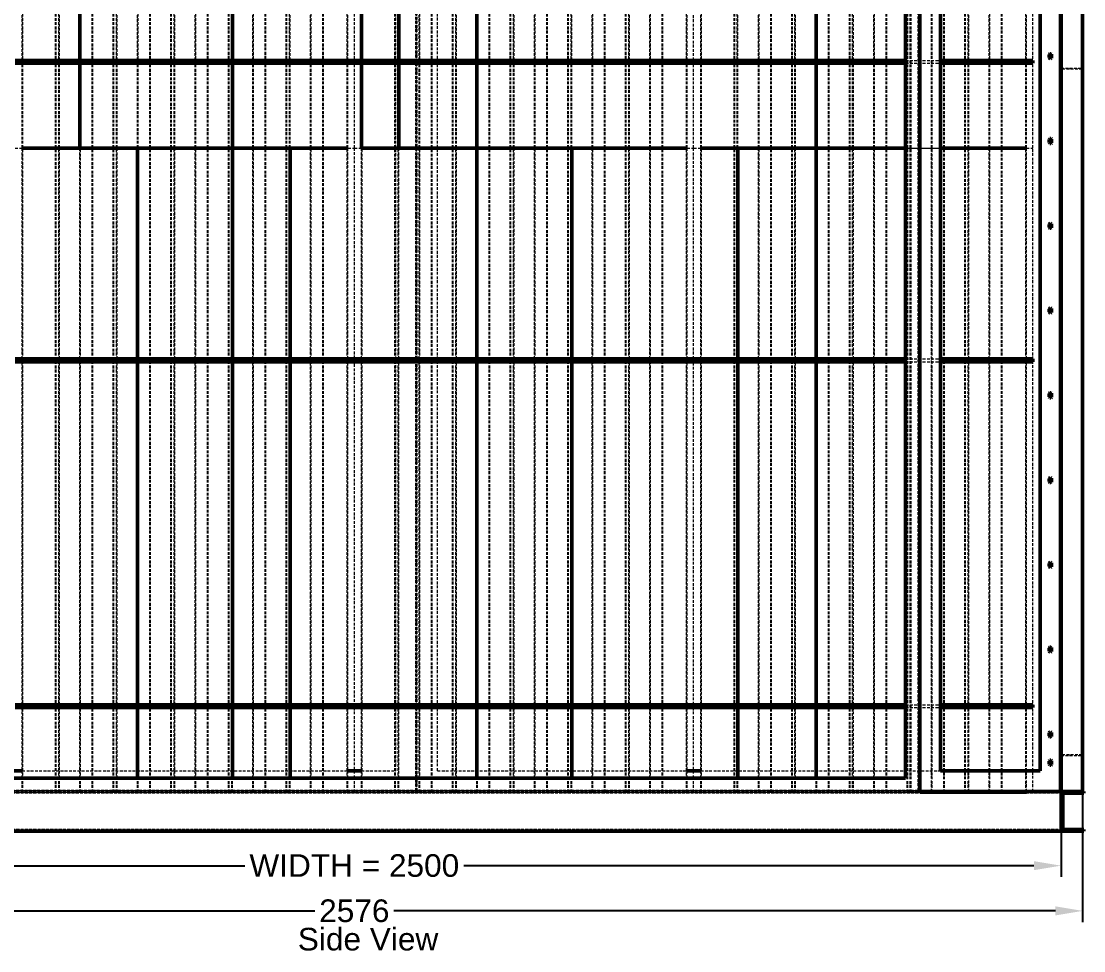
# Model space of a CAD drawing. Header units: millimetres. Extents: x 909 to 14018, y 345 to 10005.
# Drawn here: x 1851 to 3730, y 6588 to 8233 of the extents above; entities that cross this region are included whole.
import ezdxf

# ---------------------------------------------------------------- set-up
doc = ezdxf.new("R2010")
doc.units = ezdxf.units.MM
doc.linetypes.add('Hidden', pattern=[15, 5, -3, 5, -2])
for name, color, linetype, lineweight in [('Default', 7, 'Continuous', 50), ('Edges', 7, 'Hidden', 15), ('HiddenEdges', 2, 'Hidden', 15), ('HiddenSilhouettes', 2, 'Hidden', 15), ('HiddenWires', 7, 'Hidden', 15), ('Silhouettes', 7, 'Continuous', 50), ('Wires', 7, 'Hidden', 15)]:
    doc.layers.add(name, color=color, linetype=linetype, lineweight=lineweight)
doc.layers.add('Dimension', color=7, linetype='Continuous', lineweight=50, true_color=0x6495ed)
doc.styles.add('Default', font='arial.ttf')
doc.dimstyles.get("Standard").update_dxf_attribs({"dimtxt": 0.18, "dimasz": 0.18, "dimexe": 0.18, "dimexo": 0.0625, "dimgap": 0.09, "dimtad": 0, "dimtih": 1, "dimtoh": 1, "dimdec": 4, "dimzin": 0, "dimdsep": 46, "dimtxsty": 'Standard', "dimcen": 0.09, "dimadec": 0, "dimazin": 0, "dimtfac": 1, "dimtdec": 4, "dimtofl": 0, "dimtmove": 0, "dimatfit": 3, "dimfxl": 1, "dimtolj": 1, "dimtzin": 0, "dimarcsym": 0})

# ---------------------------------------------------------------- blocks, each defined once
blk = doc.blocks.new('Left')
at = {"layer": 'Edges'}
for points in [[(-587.5, -175.2, 0), (-587.5, 431.8, 0)], [(-521.5, -175.2, 0), (-521.5, 431.8, 0)], [(-419.5, -175.2, 0), (-419.5, 431.8, 0)], [(-383.5, -175.2, 0), (-383.5, 431.8, 0)], [(-317.5, -175.2, 0), (-317.5, 431.8, 0)], [(-281.5, -175.2, 0), (-281.5, 431.8, 0)], [(-179.5, -175.2, 0), (-179.5, 431.8, 0)], [(-113.5, -175.2, 0), (-113.5, 431.8, 0)], [(-77.5, -175.2, 0), (-77.5, 431.8, 0)], [(-11.5, -175.2, 0), (-11.5, 431.8, 0)], [(114.5, -175.2, 0), (114.5, 431.8, 0)], [(180.5, -175.2, 0), (180.5, 431.8, 0)], [(282.5, -175.2, 0), (282.5, 431.8, 0)], [(318.5, -175.2, 0), (318.5, 431.8, 0)], [(384.5, -175.2, 0), (384.5, 431.8, 0)], [(420.5, -175.2, 0), (420.5, 431.8, 0)], [(486.5, -175.2, 0), (486.5, 431.8, 0)], [(522.5, -175.2, 0), (522.5, 431.8, 0)], [(588.5, -175.2, 0), (588.5, 431.8, 0)], [(612.5, -175.2, 0), (612.5, 431.8, 0)], [(678.5, -175.2, 0), (678.5, 431.8, 0)], [(714.5, -175.2, 0), (714.5, 431.8, 0)], [(780.5, -175.2, 0), (780.5, 431.8, 0)], [(882.5, -175.2, 0), (882.5, 431.8, 0)], [(918.5, -175.2, 0), (918.5, 431.8, 0)], [(1086.5, -175.2, 0), (1086.5, 431.8, 0)], [(1122.5, -175.2, 0), (1122.5, 431.8, 0)], [(1188.5, -175.2, 0), (1188.5, 431.8, 0)], [(-587.5, -330.2, 0), (-587.5, -180.2, 0)], [(-521.5, -330.2, 0), (-521.5, -180.2, 0)], [(-419.5, -330.2, 0), (-419.5, -180.2, 0)], [(-383.5, -330.2, 0), (-383.5, -180.2, 0)], [(-317.5, -330.2, 0), (-317.5, -180.2, 0)], [(-281.5, -330.2, 0), (-281.5, -180.2, 0)], [(-179.5, -330.2, 0), (-179.5, -180.2, 0)], [(-113.5, -330.2, 0), (-113.5, -180.2, 0)], [(-77.5, -330.2, 0), (-77.5, -180.2, 0)], [(-11.5, -330.2, 0), (-11.5, -180.2, 0)], [(114.5, -330.2, 0), (114.5, -180.2, 0)], [(180.5, -330.2, 0), (180.5, -180.2, 0)], [(282.5, -330.2, 0), (282.5, -180.2, 0)], [(318.5, -330.2, 0), (318.5, -180.2, 0)], [(384.5, -330.2, 0), (384.5, -180.2, 0)], [(420.5, -330.2, 0), (420.5, -180.2, 0)], [(486.5, -330.2, 0), (486.5, -180.2, 0)], [(522.5, -330.2, 0), (522.5, -180.2, 0)], [(588.5, -330.2, 0), (588.5, -180.2, 0)], [(612.5, -330.2, 0), (612.5, -180.2, 0)], [(678.5, -330.2, 0), (678.5, -180.2, 0)], [(714.5, -330.2, 0), (714.5, -180.2, 0)], [(780.5, -330.2, 0), (780.5, -180.2, 0)], [(882.5, -330.2, 0), (882.5, -180.2, 0)], [(918.5, -330.2, 0), (918.5, -180.2, 0)], [(1086.5, -330.2, 0), (1086.5, -180.2, 0)], [(1122.5, -330.2, 0), (1122.5, -180.2, 0)], [(1188.5, -330.2, 0), (1188.5, -180.2, 0)], [(-587.5, -703.2, 0), (-587.5, -330.2, 0)], [(-521.5, -703.2, 0), (-521.5, -330.2, 0)], [(-485.5, -703.2, 0), (-485.5, -330.2, 0)], [(-419.5, -703.2, 0), (-419.5, -330.2, 0)], [(-317.5, -703.2, 0), (-317.5, -330.2, 0)], [(-281.5, -703.2, 0), (-281.5, -330.2, 0)], [(-179.5, -703.2, 0), (-179.5, -330.2, 0)], [(-77.5, -703.2, 0), (-77.5, -330.2, 0)], [(-11.5, -703.2, 0), (-11.5, -330.2, 0)], [(12.5, -703.2, 0), (12.5, -330.2, 0)], [(78.5, -703.2, 0), (78.5, -330.2, 0)], [(114.5, -703.2, 0), (114.5, -330.2, 0)], [(180.5, -703.2, 0), (180.5, -330.2, 0)], [(282.5, -703.2, 0), (282.5, -330.2, 0)], [(318.5, -703.2, 0), (318.5, -330.2, 0)], [(420.5, -703.2, 0), (420.5, -330.2, 0)], [(486.5, -703.2, 0), (486.5, -330.2, 0)], [(522.5, -703.2, 0), (522.5, -330.2, 0)], [(588.5, -703.2, 0), (588.5, -330.2, 0)], [(612.5, -703.2, 0), (612.5, -330.2, 0)], [(714.5, -703.2, 0), (714.5, -330.2, 0)], [(780.5, -703.2, 0), (780.5, -330.2, 0)], [(882.5, -703.2, 0), (882.5, -330.2, 0)], [(918.5, -703.2, 0), (918.5, -330.2, 0)], [(1086.5, -703.2, 0), (1086.5, -330.2, 0)], [(1122.5, -703.2, 0), (1122.5, -330.2, 0)], [(1188.5, -703.2, 0), (1188.5, -330.2, 0)], [(-587.5, -1315.2, 0), (-587.5, -708.2, 0)], [(-521.5, -1315.2, 0), (-521.5, -708.2, 0)], [(-485.5, -1315.2, 0), (-485.5, -708.2, 0)], [(-419.5, -1315.2, 0), (-419.5, -708.2, 0)], [(-317.5, -1315.2, 0), (-317.5, -708.2, 0)], [(-281.5, -1315.2, 0), (-281.5, -708.2, 0)], [(-179.5, -1315.2, 0), (-179.5, -708.2, 0)], [(-77.5, -1315.2, 0), (-77.5, -708.2, 0)], [(-11.5, -1315.2, 0), (-11.5, -708.2, 0)], [(12.5, -1315.2, 0), (12.5, -708.2, 0)], [(78.5, -1315.2, 0), (78.5, -708.2, 0)], [(114.5, -1315.2, 0), (114.5, -708.2, 0)], [(180.5, -1315.2, 0), (180.5, -708.2, 0)], [(282.5, -1315.2, 0), (282.5, -708.2, 0)], [(318.5, -1315.2, 0), (318.5, -708.2, 0)], [(420.5, -1315.2, 0), (420.5, -708.2, 0)], [(486.5, -1315.2, 0), (486.5, -708.2, 0)], [(522.5, -1315.2, 0), (522.5, -708.2, 0)], [(588.5, -1315.2, 0), (588.5, -708.2, 0)], [(612.5, -1315.2, 0), (612.5, -708.2, 0)], [(714.5, -1315.2, 0), (714.5, -708.2, 0)], [(780.5, -1315.2, 0), (780.5, -708.2, 0)], [(882.5, -1315.2, 0), (882.5, -708.2, 0)], [(918.5, -1315.2, 0), (918.5, -708.2, 0)], [(1086.5, -1315.2, 0), (1086.5, -708.2, 0)], [(1122.5, -1315.2, 0), (1122.5, -708.2, 0)], [(1188.5, -1315.2, 0), (1188.5, -708.2, 0)], [(-587.5, -1445.2, 0), (-587.5, -1320.2, 0)], [(-521.5, -1445.2, 0), (-521.5, -1320.2, 0)], [(-485.5, -1445.2, 0), (-485.5, -1320.2, 0)], [(-419.5, -1445.2, 0), (-419.5, -1320.2, 0)], [(-317.5, -1445.2, 0), (-317.5, -1320.2, 0)], [(-281.5, -1445.2, 0), (-281.5, -1320.2, 0)], [(-179.5, -1445.2, 0), (-179.5, -1320.2, 0)], [(-77.5, -1445.2, 0), (-77.5, -1320.2, 0)], [(-11.5, -1445.2, 0), (-11.5, -1320.2, 0)], [(12.5, -1445.2, 0), (12.5, -1320.2, 0)], [(78.5, -1445.2, 0), (78.5, -1320.2, 0)], [(114.5, -1445.2, 0), (114.5, -1320.2, 0)], [(180.5, -1445.2, 0), (180.5, -1320.2, 0)], [(282.5, -1445.2, 0), (282.5, -1320.2, 0)], [(318.5, -1445.2, 0), (318.5, -1320.2, 0)], [(420.5, -1445.2, 0), (420.5, -1320.2, 0)], [(486.5, -1445.2, 0), (486.5, -1320.2, 0)], [(522.5, -1445.2, 0), (522.5, -1320.2, 0)], [(588.5, -1445.2, 0), (588.5, -1320.2, 0)], [(612.5, -1445.2, 0), (612.5, -1320.2, 0)], [(714.5, -1445.2, 0), (714.5, -1320.2, 0)], [(780.5, -1445.2, 0), (780.5, -1320.2, 0)], [(882.5, -1445.2, 0), (882.5, -1320.2, 0)], [(918.5, -1445.2, 0), (918.5, -1320.2, 0)], [(1086.5, -1432.2, 0), (1086.5, -1320.2, 0)], [(1122.5, -1432.2, 0), (1122.5, -1320.2, 0)], [(1188.5, -1432.2, 0), (1188.5, -1320.2, 0)], [(1020.5, -1470.2, 0), (1020.5, -1469, 0)], [(1086.5, -1470.2, 0), (1086.5, -1469, 0)], [(1122.5, -1470.2, 0), (1122.5, -1469, 0)], [(1188.5, -1470.2, 0), (1188.5, -1469, 0)]]:
    blk.add_polyline3d(points, dxfattribs=at)
at = {"layer": 'HiddenEdges'}
for points in [[(108.8, -1467.8, 0), (108.8, 919.8, 0)], [(111.2, -1467.8, 0), (111.2, 919.8, 0)], [(1286.8, -1467.8, 0), (1286.8, 919.8, 0)], [(-528.5, -330.2, 0), (-528.5, 809.8, 0)], [(-527.3, -330.2, 0), (-527.3, 809.8, 0)], [(-522.7, -330.2, 0), (-522.7, 809.8, 0)], [(-462.5, -330.2, 0), (-462.5, 809.8, 0)], [(-426.5, -330.2, 0), (-426.5, 809.8, 0)], [(-425.3, -330.2, 0), (-425.3, 809.8, 0)], [(-361.7, -330.2, 0), (-361.7, 809.8, 0)], [(-324.5, -330.2, 0), (-324.5, 809.8, 0)], [(-259.7, -330.2, 0), (-259.7, 809.8, 0)], [(-258.5, -330.2, 0), (-258.5, 809.8, 0)], [(-222.5, -330.2, 0), (-222.5, 809.8, 0)], [(-221.3, -330.2, 0), (-221.3, 809.8, 0)], [(-157.7, -330.2, 0), (-157.7, 809.8, 0)], [(-156.5, -330.2, 0), (-156.5, 809.8, 0)], [(-119.3, -330.2, 0), (-119.3, 809.8, 0)], [(-55.7, -330.2, 0), (-55.7, 809.8, 0)], [(-54.5, -330.2, 0), (-54.5, 809.8, 0)], [(72.7, -330.2, 0), (72.7, 809.8, 0)], [(136.3, -330.2, 0), (136.3, 809.8, 0)], [(137.5, -330.2, 0), (137.5, 809.8, 0)], [(173.5, -330.2, 0), (173.5, 809.8, 0)], [(174.7, -330.2, 0), (174.7, 809.8, 0)], [(238.3, -330.2, 0), (238.3, 809.8, 0)], [(239.5, -330.2, 0), (239.5, 809.8, 0)], [(275.5, -330.2, 0), (275.5, 809.8, 0)], [(276.7, -330.2, 0), (276.7, 809.8, 0)], [(340.3, -330.2, 0), (340.3, 809.8, 0)], [(377.5, -330.2, 0), (377.5, 809.8, 0)], [(442.3, -330.2, 0), (442.3, 809.8, 0)], [(443.5, -330.2, 0), (443.5, 809.8, 0)], [(479.5, -330.2, 0), (479.5, 809.8, 0)], [(480.7, -330.2, 0), (480.7, 809.8, 0)], [(544.3, -330.2, 0), (544.3, 809.8, 0)], [(545.5, -330.2, 0), (545.5, 809.8, 0)], [(587.3, -330.2, 0), (587.3, 809.8, 0)], [(613.7, -330.2, 0), (613.7, 809.8, 0)], [(672.7, -330.2, 0), (672.7, 809.8, 0)], [(736.3, -330.2, 0), (736.3, 809.8, 0)], [(737.5, -330.2, 0), (737.5, 809.8, 0)], [(774.7, -330.2, 0), (774.7, 809.8, 0)], [(838.3, -330.2, 0), (838.3, 809.8, 0)], [(839.5, -330.2, 0), (839.5, 809.8, 0)], [(875.5, -330.2, 0), (875.5, 809.8, 0)], [(876.7, -330.2, 0), (876.7, 809.8, 0)], [(940.3, -330.2, 0), (940.3, 809.8, 0)], [(977.5, -330.2, 0), (977.5, 809.8, 0)], [(1042.3, -330.2, 0), (1042.3, 809.8, 0)], [(1043.5, -330.2, 0), (1043.5, 809.8, 0)], [(1079.5, -330.2, 0), (1079.5, 809.8, 0)], [(1080.7, -330.2, 0), (1080.7, 809.8, 0)], [(1144.3, -330.2, 0), (1144.3, 809.8, 0)], [(1145.5, -330.2, 0), (1145.5, 809.8, 0)], [(984.5, -330.2, 0), (984.5, 529.8, 0)], [(997, -1467.2, 0), (997, 526.8, 0)], [(1001.2, -1467.8, 0), (1001.2, 529.8, 0)], [(1020.5, -330.2, 0), (1020.5, 531, 0)], [(-587.5, -180.2, 0), (-587.5, -175.2, 0)], [(-521.5, -180.2, 0), (-521.5, -175.2, 0)], [(-419.5, -180.2, 0), (-419.5, -175.2, 0)], [(-383.5, -180.2, 0), (-383.5, -175.2, 0)], [(-317.5, -180.2, 0), (-317.5, -175.2, 0)], [(-281.5, -180.2, 0), (-281.5, -175.2, 0)], [(-179.5, -180.2, 0), (-179.5, -175.2, 0)], [(-113.5, -180.2, 0), (-113.5, -175.2, 0)], [(-77.5, -180.2, 0), (-77.5, -175.2, 0)], [(-11.5, -180.2, 0), (-11.5, -175.2, 0)], [(114.5, -180.2, 0), (114.5, -175.2, 0)], [(180.5, -180.2, 0), (180.5, -175.2, 0)], [(282.5, -180.2, 0), (282.5, -175.2, 0)], [(318.5, -180.2, 0), (318.5, -175.2, 0)], [(384.5, -180.2, 0), (384.5, -175.2, 0)], [(420.5, -180.2, 0), (420.5, -175.2, 0)], [(486.5, -180.2, 0), (486.5, -175.2, 0)], [(522.5, -180.2, 0), (522.5, -175.2, 0)], [(588.5, -180.2, 0), (588.5, -175.2, 0)], [(612.5, -180.2, 0), (612.5, -175.2, 0)], [(678.5, -180.2, 0), (678.5, -175.2, 0)], [(714.5, -180.2, 0), (714.5, -175.2, 0)], [(780.5, -180.2, 0), (780.5, -175.2, 0)], [(882.5, -180.2, 0), (882.5, -175.2, 0)], [(918.5, -180.2, 0), (918.5, -175.2, 0)], [(1086.5, -180.2, 0), (1086.5, -175.2, 0)], [(1122.5, -180.2, 0), (1122.5, -175.2, 0)], [(1188.5, -180.2, 0), (1188.5, -175.2, 0)], [(1250, -190.2, 0), (1248.8, -190.2, 0)], [(-528.5, -1470.2, 0), (-528.5, -330.2, 0)], [(-527.3, -1470.2, 0), (-527.3, -330.2, 0)], [(-463.7, -1470.2, 0), (-463.7, -330.2, 0)], [(-462.5, -1470.2, 0), (-462.5, -330.2, 0)], [(-426.5, -1470.2, 0), (-426.5, -330.2, 0)], [(-425.3, -1470.2, 0), (-425.3, -330.2, 0)], [(-420.7, -1470.2, 0), (-420.7, -330.2, 0)], [(-361.7, -1470.2, 0), (-361.7, -330.2, 0)], [(-324.5, -1470.2, 0), (-324.5, -330.2, 0)], [(-259.7, -1470.2, 0), (-259.7, -330.2, 0)], [(-222.5, -1470.2, 0), (-222.5, -330.2, 0)], [(-157.7, -1470.2, 0), (-157.7, -330.2, 0)], [(-156.5, -1470.2, 0), (-156.5, -330.2, 0)], [(-119.3, -1470.2, 0), (-119.3, -330.2, 0)], [(-55.7, -1470.2, 0), (-55.7, -330.2, 0)], [(-54.5, -1470.2, 0), (-54.5, -330.2, 0)], [(-12.7, -1470.2, 0), (-12.7, -330.2, 0)], [(13.7, -1470.2, 0), (13.7, -330.2, 0)], [(72.7, -1470.2, 0), (72.7, -330.2, 0)], [(77.3, -1470.2, 0), (77.3, -330.2, 0)], [(136.3, -1470.2, 0), (136.3, -330.2, 0)], [(137.5, -1470.2, 0), (137.5, -330.2, 0)], [(174.7, -1470.2, 0), (174.7, -330.2, 0)], [(238.3, -1470.2, 0), (238.3, -330.2, 0)], [(239.5, -1470.2, 0), (239.5, -330.2, 0)], [(275.5, -1470.2, 0), (275.5, -330.2, 0)], [(340.3, -1470.2, 0), (340.3, -330.2, 0)], [(377.5, -1470.2, 0), (377.5, -330.2, 0)], [(442.3, -1470.2, 0), (442.3, -330.2, 0)], [(443.5, -1470.2, 0), (443.5, -330.2, 0)], [(480.7, -1470.2, 0), (480.7, -330.2, 0)], [(544.3, -1470.2, 0), (544.3, -330.2, 0)], [(545.5, -1470.2, 0), (545.5, -330.2, 0)], [(587.3, -1470.2, 0), (587.3, -330.2, 0)], [(613.7, -1470.2, 0), (613.7, -330.2, 0)], [(672.7, -1470.2, 0), (672.7, -330.2, 0)], [(736.3, -1470.2, 0), (736.3, -330.2, 0)], [(737.5, -1470.2, 0), (737.5, -330.2, 0)], [(773.5, -1470.2, 0), (773.5, -330.2, 0)], [(774.7, -1470.2, 0), (774.7, -330.2, 0)], [(838.3, -1470.2, 0), (838.3, -330.2, 0)], [(839.5, -1470.2, 0), (839.5, -330.2, 0)], [(875.5, -1470.2, 0), (875.5, -330.2, 0)], [(876.7, -1470.2, 0), (876.7, -330.2, 0)], [(881.3, -1470.2, 0), (881.3, -330.2, 0)], [(940.3, -1470.2, 0), (940.3, -330.2, 0)], [(977.5, -1470.2, 0), (977.5, -330.2, 0)], [(984.5, -1470.2, 0), (984.5, -330.2, 0)], [(1020.5, -1469, 0), (1020.5, -330.2, 0)], [(1042.3, -1470.2, 0), (1042.3, -330.2, 0)], [(1043.5, -1470.2, 0), (1043.5, -330.2, 0)], [(1079.5, -1470.2, 0), (1079.5, -330.2, 0)], [(1080.7, -1470.2, 0), (1080.7, -330.2, 0)], [(1144.3, -1470.2, 0), (1144.3, -330.2, 0)], [(1145.5, -1470.2, 0), (1145.5, -330.2, 0)], [(-587.5, -708.2, 0), (-587.5, -703.2, 0)], [(-521.5, -708.2, 0), (-521.5, -703.2, 0)], [(-485.5, -708.2, 0), (-485.5, -703.2, 0)], [(-419.5, -708.2, 0), (-419.5, -703.2, 0)], [(-317.5, -708.2, 0), (-317.5, -703.2, 0)], [(-281.5, -708.2, 0), (-281.5, -703.2, 0)], [(-179.5, -708.2, 0), (-179.5, -703.2, 0)], [(-77.5, -708.2, 0), (-77.5, -703.2, 0)], [(-11.5, -708.2, 0), (-11.5, -703.2, 0)], [(12.5, -708.2, 0), (12.5, -703.2, 0)], [(78.5, -708.2, 0), (78.5, -703.2, 0)], [(114.5, -708.2, 0), (114.5, -703.2, 0)], [(180.5, -708.2, 0), (180.5, -703.2, 0)], [(282.5, -708.2, 0), (282.5, -703.2, 0)], [(318.5, -708.2, 0), (318.5, -703.2, 0)], [(420.5, -708.2, 0), (420.5, -703.2, 0)], [(486.5, -708.2, 0), (486.5, -703.2, 0)], [(522.5, -708.2, 0), (522.5, -703.2, 0)], [(588.5, -708.2, 0), (588.5, -703.2, 0)], [(612.5, -708.2, 0), (612.5, -703.2, 0)], [(714.5, -708.2, 0), (714.5, -703.2, 0)], [(780.5, -708.2, 0), (780.5, -703.2, 0)], [(882.5, -708.2, 0), (882.5, -703.2, 0)], [(918.5, -708.2, 0), (918.5, -703.2, 0)], [(1086.5, -708.2, 0), (1086.5, -703.2, 0)], [(1122.5, -708.2, 0), (1122.5, -703.2, 0)], [(1188.5, -708.2, 0), (1188.5, -703.2, 0)], [(-587.5, -1320.2, 0), (-587.5, -1315.2, 0)], [(-521.5, -1320.2, 0), (-521.5, -1315.2, 0)], [(-485.5, -1320.2, 0), (-485.5, -1315.2, 0)], [(-419.5, -1320.2, 0), (-419.5, -1315.2, 0)], [(-317.5, -1320.2, 0), (-317.5, -1315.2, 0)], [(-281.5, -1320.2, 0), (-281.5, -1315.2, 0)], [(-179.5, -1320.2, 0), (-179.5, -1315.2, 0)], [(-77.5, -1320.2, 0), (-77.5, -1315.2, 0)], [(-11.5, -1320.2, 0), (-11.5, -1315.2, 0)], [(12.5, -1320.2, 0), (12.5, -1315.2, 0)], [(78.5, -1320.2, 0), (78.5, -1315.2, 0)], [(114.5, -1320.2, 0), (114.5, -1315.2, 0)], [(180.5, -1320.2, 0), (180.5, -1315.2, 0)], [(282.5, -1320.2, 0), (282.5, -1315.2, 0)], [(318.5, -1320.2, 0), (318.5, -1315.2, 0)], [(420.5, -1320.2, 0), (420.5, -1315.2, 0)], [(486.5, -1320.2, 0), (486.5, -1315.2, 0)], [(522.5, -1320.2, 0), (522.5, -1315.2, 0)], [(588.5, -1320.2, 0), (588.5, -1315.2, 0)], [(612.5, -1320.2, 0), (612.5, -1315.2, 0)], [(714.5, -1320.2, 0), (714.5, -1315.2, 0)], [(780.5, -1320.2, 0), (780.5, -1315.2, 0)], [(882.5, -1320.2, 0), (882.5, -1315.2, 0)], [(918.5, -1320.2, 0), (918.5, -1315.2, 0)], [(1086.5, -1320.2, 0), (1086.5, -1315.2, 0)], [(1122.5, -1320.2, 0), (1122.5, -1315.2, 0)], [(1188.5, -1320.2, 0), (1188.5, -1315.2, 0)], [(1250, -1370.2, 0), (1248.8, -1370.2, 0)], [(-587.5, -1470.2, 0), (-587.5, -1445.2, 0)], [(-521.5, -1470.2, 0), (-521.5, -1445.2, 0)], [(-485.5, -1470.2, 0), (-485.5, -1445.2, 0)], [(-419.5, -1470.2, 0), (-419.5, -1445.2, 0)], [(-317.5, -1470.2, 0), (-317.5, -1445.2, 0)], [(-281.5, -1470.2, 0), (-281.5, -1445.2, 0)], [(-179.5, -1470.2, 0), (-179.5, -1445.2, 0)], [(-77.5, -1470.2, 0), (-77.5, -1445.2, 0)], [(-11.5, -1470.2, 0), (-11.5, -1445.2, 0)], [(12.5, -1470.2, 0), (12.5, -1445.2, 0)], [(78.5, -1470.2, 0), (78.5, -1445.2, 0)], [(114.5, -1470.2, 0), (114.5, -1445.2, 0)], [(180.5, -1470.2, 0), (180.5, -1445.2, 0)], [(282.5, -1470.2, 0), (282.5, -1445.2, 0)], [(318.5, -1470.2, 0), (318.5, -1445.2, 0)], [(420.5, -1470.2, 0), (420.5, -1445.2, 0)], [(486.5, -1470.2, 0), (486.5, -1445.2, 0)], [(522.5, -1470.2, 0), (522.5, -1445.2, 0)], [(588.5, -1470.2, 0), (588.5, -1445.2, 0)], [(612.5, -1470.2, 0), (612.5, -1445.2, 0)], [(714.5, -1470.2, 0), (714.5, -1445.2, 0)], [(780.5, -1470.2, 0), (780.5, -1445.2, 0)], [(882.5, -1470.2, 0), (882.5, -1445.2, 0)], [(918.5, -1470.2, 0), (918.5, -1445.2, 0)], [(1086.5, -1469, 0), (1086.5, -1432.2, 0)], [(1122.5, -1469, 0), (1122.5, -1432.2, 0)], [(1188.5, -1469, 0), (1188.5, -1432.2, 0)], [(1288, -1454, 0), (1286.8, -1454, 0)], [(1290, -1469, 0), (-1290, -1469, 0)], [(1290, -1472, 0), (-1290, -1472, 0)], [(1253, -1472, 0), (-1253, -1472, 0)], [(108.8, -1467.8, 0), (-1028.8, -1467.8, 0)], [(997, -1467.2, 0), (-997, -1467.2, 0)], [(1248.8, -1467.8, 0), (111.2, -1467.8, 0)], [(1248.8, -1467.8, 0), (1001.2, -1467.8, 0)], [(1286.8, -1467.8, 0), (1250, -1467.8, 0)], [(1290, -1536, 0), (-1290, -1536, 0)], [(1290, -1539, 0), (-1290, -1539, 0)], [(1253, -1536, 0), (-1253, -1536, 0)]]:
    blk.add_polyline3d(points, dxfattribs=at)
at = {"layer": 'HiddenSilhouettes'}
blk.add_lwpolyline([(110, -1469), (110, 809.8)], dxfattribs=at)
for points in [[(-586.3, -330.2, 0), (-586.3, 809.8, 0)], [(-484.3, -330.2, 0), (-484.3, 809.8, 0)], [(-463.7, -330.2, 0), (-463.7, 809.8, 0)], [(-420.7, -330.2, 0), (-420.7, 809.8, 0)], [(-382.3, -330.2, 0), (-382.3, 809.8, 0)], [(-360.5, -330.2, 0), (-360.5, 809.8, 0)], [(-323.3, -330.2, 0), (-323.3, 809.8, 0)], [(-318.7, -330.2, 0), (-318.7, 809.8, 0)], [(-280.3, -330.2, 0), (-280.3, 809.8, 0)], [(-216.7, -330.2, 0), (-216.7, 809.8, 0)], [(-178.3, -330.2, 0), (-178.3, 809.8, 0)], [(-120.5, -330.2, 0), (-120.5, 809.8, 0)], [(-114.7, -330.2, 0), (-114.7, 809.8, 0)], [(-76.3, -330.2, 0), (-76.3, 809.8, 0)], [(-12.7, -330.2, 0), (-12.7, 809.8, 0)], [(13.7, -330.2, 0), (13.7, 809.8, 0)], [(71.5, -330.2, 0), (71.5, 809.8, 0)], [(73.2, -1432.2, 0), (73.2, 809.8, 0)], [(77.3, -330.2, 0), (77.3, 809.8, 0)], [(115.7, -330.2, 0), (115.7, 809.8, 0)], [(146.8, -1432.2, 0), (146.8, 809.8, 0)], [(179.3, -330.2, 0), (179.3, 809.8, 0)], [(217.7, -330.2, 0), (217.7, 809.8, 0)], [(281.3, -330.2, 0), (281.3, 809.8, 0)], [(319.7, -330.2, 0), (319.7, 809.8, 0)], [(341.5, -330.2, 0), (341.5, 809.8, 0)], [(378.7, -330.2, 0), (378.7, 809.8, 0)], [(383.3, -330.2, 0), (383.3, 809.8, 0)], [(421.7, -330.2, 0), (421.7, 809.8, 0)], [(485.3, -330.2, 0), (485.3, 809.8, 0)], [(523.7, -330.2, 0), (523.7, 809.8, 0)], [(671.5, -330.2, 0), (671.5, 809.8, 0)], [(677.3, -330.2, 0), (677.3, 809.8, 0)], [(715.7, -330.2, 0), (715.7, 809.8, 0)], [(773.5, -330.2, 0), (773.5, 809.8, 0)], [(779.3, -330.2, 0), (779.3, 809.8, 0)], [(817.7, -330.2, 0), (817.7, 809.8, 0)], [(881.3, -330.2, 0), (881.3, 809.8, 0)], [(919.7, -330.2, 0), (919.7, 809.8, 0)], [(941.5, -330.2, 0), (941.5, 809.8, 0)], [(978.7, -330.2, 0), (978.7, 809.8, 0)], [(983.3, -330.2, 0), (983.3, 809.8, 0)], [(1021.7, -330.2, 0), (1021.7, 809.8, 0)], [(1085.3, -330.2, 0), (1085.3, 809.8, 0)], [(1123.7, -330.2, 0), (1123.7, 809.8, 0)], [(1187.3, -330.2, 0), (1187.3, 809.8, 0)], [(1247, -167.7, 0), (1250, -167.7, 0)], [(1247, -1392.7, 0), (1247, -167.7, 0)], [(-585, -180.2, 0), (-585, -175.2, 0)], [(-575, -180.2, 0), (-575, -175.2, 0)], [(-485.5, -180.2, 0), (-485.5, -175.2, 0)], [(-215.5, -180.2, 0), (-215.5, -175.2, 0)], [(-25, -180.2, 0), (-25, -175.2, 0)], [(-15, -180.2, 0), (-15, -175.2, 0)], [(12.5, -180.2, 0), (12.5, -175.2, 0)], [(15, -180.2, 0), (15, -175.2, 0)], [(25, -180.2, 0), (25, -175.2, 0)], [(78.5, -180.2, 0), (78.5, -175.2, 0)], [(216.5, -180.2, 0), (216.5, -175.2, 0)], [(575, -180.2, 0), (575, -175.2, 0)], [(585, -180.2, 0), (585, -175.2, 0)], [(615, -180.2, 0), (615, -175.2, 0)], [(625, -180.2, 0), (625, -175.2, 0)], [(816.5, -180.2, 0), (816.5, -175.2, 0)], [(975, -175.2, 0), (1036.8, -175.2, 0)], [(975, -180.2, 0), (1036.8, -180.2, 0)], [(1175, -180.2, 0), (1175, -175.2, 0)], [(1185, -180.2, 0), (1185, -175.2, 0)], [(1250, -188.6, 0), (1288, -188.6, 0)], [(1250, -190.2, 0), (1251.6, -190.2, 0)], [(1251.6, -190.2, 0), (1286.4, -190.2, 0)], [(1251.6, -264.6, 0), (1251.6, -190.2, 0)], [(1251.6, -288.6, 0), (1251.6, -192.4, 0)], [(1286.4, -264.6, 0), (1286.4, -190.2, 0)], [(1247, -212.7, 0), (1250, -212.7, 0)], [(1250, -264.6, 0), (1251.6, -264.6, 0)], [(1250, -266.2, 0), (1251.6, -266.2, 0)], [(1251.6, -1368.6, 0), (1251.6, -266.2, 0)], [(1286.4, -264.6, 0), (1288, -264.6, 0)], [(-586.3, -1470.2, 0), (-586.3, -330.2, 0)], [(-528.5, -330.2, 0), (-483.7, -330.2, 0)], [(-527.3, -330.2, 0), (-521.5, -330.2, 0)], [(-522.7, -1470.2, 0), (-522.7, -330.2, 0)], [(-485.5, -330.2, 0), (-483.7, -330.2, 0)], [(-484.3, -1470.2, 0), (-484.3, -330.2, 0)], [(-426.5, -330.2, 0), (-360.5, -330.2, 0)], [(-425.3, -330.2, 0), (-419.5, -330.2, 0)], [(-383.5, -330.2, 0), (-361.7, -330.2, 0)], [(-382.3, -1470.2, 0), (-382.3, -330.2, 0)], [(-360.5, -1470.2, 0), (-360.5, -330.2, 0)], [(-323.3, -1470.2, 0), (-323.3, -330.2, 0)], [(-322.5, -330.2, 0), (-317.5, -330.2, 0)], [(-322.5, -330.2, 0), (-258.5, -330.2, 0)], [(-318.7, -1470.2, 0), (-318.7, -330.2, 0)], [(-281.5, -330.2, 0), (-259.7, -330.2, 0)], [(-280.3, -1470.2, 0), (-280.3, -330.2, 0)], [(-258.5, -1470.2, 0), (-258.5, -330.2, 0)], [(-222.5, -330.2, 0), (-161.2, -330.2, 0)], [(-221.3, -1470.2, 0), (-221.3, -330.2, 0)], [(-221.3, -330.2, 0), (-215.5, -330.2, 0)], [(-216.7, -1470.2, 0), (-216.7, -330.2, 0)], [(-179.5, -330.2, 0), (-161.2, -330.2, 0)], [(-178.3, -1470.2, 0), (-178.3, -330.2, 0)], [(-120.5, -1470.2, 0), (-120.5, -330.2, 0)], [(-120.5, -330.2, 0), (-54.5, -330.2, 0)], [(-119.3, -330.2, 0), (-113.5, -330.2, 0)], [(-114.7, -1470.2, 0), (-114.7, -330.2, 0)], [(-77.5, -330.2, 0), (-55.7, -330.2, 0)], [(-76.3, -1470.2, 0), (-76.3, -330.2, 0)], [(71.5, -1470.2, 0), (71.5, -330.2, 0)], [(71.5, -330.2, 0), (137.5, -330.2, 0)], [(72.7, -330.2, 0), (78.5, -330.2, 0)], [(114.5, -330.2, 0), (136.3, -330.2, 0)], [(115.7, -1470.2, 0), (115.7, -330.2, 0)], [(173.5, -1470.2, 0), (173.5, -330.2, 0)], [(173.5, -330.2, 0), (239.5, -330.2, 0)], [(174.7, -330.2, 0), (180.5, -330.2, 0)], [(179.3, -1470.2, 0), (179.3, -330.2, 0)], [(216.5, -330.2, 0), (238.3, -330.2, 0)], [(217.7, -1470.2, 0), (217.7, -330.2, 0)], [(275.5, -330.2, 0), (322.5, -330.2, 0)], [(276.7, -1470.2, 0), (276.7, -330.2, 0)], [(276.7, -330.2, 0), (282.5, -330.2, 0)], [(281.3, -1470.2, 0), (281.3, -330.2, 0)], [(318.5, -330.2, 0), (322.5, -330.2, 0)], [(319.7, -1470.2, 0), (319.7, -330.2, 0)], [(341.5, -1470.2, 0), (341.5, -330.2, 0)], [(377.5, -330.2, 0), (443.5, -330.2, 0)], [(378.7, -1470.2, 0), (378.7, -330.2, 0)], [(378.7, -330.2, 0), (384.5, -330.2, 0)], [(383.3, -1470.2, 0), (383.3, -330.2, 0)], [(420.5, -330.2, 0), (442.3, -330.2, 0)], [(421.7, -1470.2, 0), (421.7, -330.2, 0)], [(479.5, -1470.2, 0), (479.5, -330.2, 0)], [(483.8, -330.2, 0), (486.5, -330.2, 0)], [(483.8, -330.2, 0), (545.5, -330.2, 0)], [(485.3, -1470.2, 0), (485.3, -330.2, 0)], [(522.5, -330.2, 0), (544.3, -330.2, 0)], [(523.7, -1470.2, 0), (523.7, -330.2, 0)], [(671.5, -1470.2, 0), (671.5, -330.2, 0)], [(671.5, -330.2, 0), (725.6, -330.2, 0)], [(672.7, -330.2, 0), (678.5, -330.2, 0)], [(677.3, -1470.2, 0), (677.3, -330.2, 0)], [(714.5, -330.2, 0), (725.6, -330.2, 0)], [(715.7, -1470.2, 0), (715.7, -330.2, 0)], [(773.5, -330.2, 0), (839.5, -330.2, 0)], [(774.7, -330.2, 0), (780.5, -330.2, 0)], [(779.3, -1470.2, 0), (779.3, -330.2, 0)], [(816.5, -330.2, 0), (838.3, -330.2, 0)], [(817.7, -1470.2, 0), (817.7, -330.2, 0)], [(875.5, -330.2, 0), (941.5, -330.2, 0)], [(876.7, -330.2, 0), (882.5, -330.2, 0)], [(918.5, -330.2, 0), (940.3, -330.2, 0)], [(919.7, -1470.2, 0), (919.7, -330.2, 0)], [(941.5, -1470.2, 0), (941.5, -330.2, 0)], [(975, -330.2, 0), (984.5, -330.2, 0)], [(977.5, -330.2, 0), (1043.5, -330.2, 0)], [(978.7, -1470.2, 0), (978.7, -330.2, 0)], [(978.7, -330.2, 0), (1042.3, -330.2, 0)], [(983.3, -1470.2, 0), (983.3, -330.2, 0)], [(1020.5, -330.2, 0), (1036.8, -330.2, 0)], [(1021.7, -1470.2, 0), (1021.7, -330.2, 0)], [(1079.5, -330.2, 0), (1128.8, -330.2, 0)], [(1080.7, -330.2, 0), (1086.5, -330.2, 0)], [(1085.3, -1470.2, 0), (1085.3, -330.2, 0)], [(1122.5, -330.2, 0), (1128.8, -330.2, 0)], [(1123.7, -1470.2, 0), (1123.7, -330.2, 0)], [(1187.3, -1470.2, 0), (1187.3, -330.2, 0)], [(-383.5, -708.2, 0), (-383.5, -703.2, 0)], [(-215.5, -708.2, 0), (-215.5, -703.2, 0)], [(-113.5, -708.2, 0), (-113.5, -703.2, 0)], [(216.5, -708.2, 0), (216.5, -703.2, 0)], [(384.5, -708.2, 0), (384.5, -703.2, 0)], [(678.5, -708.2, 0), (678.5, -703.2, 0)], [(816.5, -708.2, 0), (816.5, -703.2, 0)], [(975, -703.2, 0), (1036.8, -703.2, 0)], [(975, -708.2, 0), (1036.8, -708.2, 0)], [(-585, -1320.2, 0), (-585, -1315.2, 0)], [(-575, -1320.2, 0), (-575, -1315.2, 0)], [(-383.5, -1320.2, 0), (-383.5, -1315.2, 0)], [(-215.5, -1320.2, 0), (-215.5, -1315.2, 0)], [(-113.5, -1320.2, 0), (-113.5, -1315.2, 0)], [(-25, -1320.2, 0), (-25, -1315.2, 0)], [(-15, -1320.2, 0), (-15, -1315.2, 0)], [(15, -1320.2, 0), (15, -1315.2, 0)], [(25, -1320.2, 0), (25, -1315.2, 0)], [(216.5, -1320.2, 0), (216.5, -1315.2, 0)], [(384.5, -1320.2, 0), (384.5, -1315.2, 0)], [(575, -1320.2, 0), (575, -1315.2, 0)], [(585, -1320.2, 0), (585, -1315.2, 0)], [(615, -1320.2, 0), (615, -1315.2, 0)], [(625, -1320.2, 0), (625, -1315.2, 0)], [(678.5, -1320.2, 0), (678.5, -1315.2, 0)], [(816.5, -1320.2, 0), (816.5, -1315.2, 0)], [(975, -1315.2, 0), (1036.8, -1315.2, 0)], [(1175, -1320.2, 0), (1175, -1315.2, 0)], [(1185, -1320.2, 0), (1185, -1315.2, 0)], [(975, -1320.2, 0), (1036.8, -1320.2, 0)], [(1247, -1347.7, 0), (1250, -1347.7, 0)], [(1251.6, -1370.2, 0), (1251.6, -1346.6, 0)], [(1250, -1368.6, 0), (1251.6, -1368.6, 0)], [(1250, -1370.2, 0), (1251.6, -1370.2, 0)], [(1251.6, -1403.4, 0), (1251.6, -1370.2, 0)], [(1286.4, -1403.4, 0), (1286.4, -1370.2, 0)], [(1286.4, -1370.2, 0), (1288, -1370.2, 0)], [(1247, -1392.7, 0), (1250, -1392.7, 0)], [(1250, -1405, 0), (1288, -1405, 0)], [(1251.6, -1403.4, 0), (1286.4, -1403.4, 0)], [(-587.5, -1432.2, 0), (-11.5, -1432.2, 0)], [(-383.5, -1470.2, 0), (-383.5, -1445.2, 0)], [(-215.5, -1470.2, 0), (-215.5, -1445.2, 0)], [(-113.5, -1470.2, 0), (-113.5, -1445.2, 0)], [(12.5, -1432.2, 0), (73.2, -1432.2, 0)], [(146.8, -1432.2, 0), (588.5, -1432.2, 0)], [(216.5, -1470.2, 0), (216.5, -1445.2, 0)], [(384.5, -1470.2, 0), (384.5, -1445.2, 0)], [(612.5, -1432.2, 0), (1048.1, -1432.2, 0)], [(678.5, -1470.2, 0), (678.5, -1445.2, 0)], [(816.5, -1470.2, 0), (816.5, -1445.2, 0)], [(-1048.1, -1469, 0), (1048.1, -1469, 0)], [(977.5, -1470.2, 0), (1043.5, -1470.2, 0)], [(978.7, -1470.2, 0), (1000, -1470.2, 0)], [(1020.5, -1470.2, 0), (1042.3, -1470.2, 0)], [(1079.5, -1470.2, 0), (1128.8, -1470.2, 0)], [(1080.7, -1470.2, 0), (1086.5, -1470.2, 0)], [(1122.5, -1470.2, 0), (1128.8, -1470.2, 0)]]:
    blk.add_polyline3d(points, dxfattribs=at)
at = {"layer": 'HiddenWires'}
for points in [[(600, -180.2, 0), (600, -175.2, 0)], [(-587.5, -330.2, 0), (-11.5, -330.2, 0)], [(12.5, -330.2, 0), (588.5, -330.2, 0)], [(612.5, -330.2, 0), (1188.5, -330.2, 0)], [(600, -708.2, 0), (600, -703.2, 0)], [(600, -1320.2, 0), (600, -1315.2, 0)], [(0, -1470.2, 0), (0, -1445.2, 0)], [(600, -1470.2, 0), (600, -1445.2, 0)], [(1200, -1469, 0), (1200, -1432.2, 0)], [(967.5, -1470.2, 0), (1188.5, -1470.2, 0)]]:
    blk.add_polyline3d(points, dxfattribs=at)
at = {"layer": 'Silhouettes'}
for points in [[(1229, -170.2), (1229, -165.2)], [(1229.3, -164.2), (1230, -163.5)], [(1230, -163.5), (1231, -163.2)], [(1231, -163.2), (1232, -163.5)], [(1232.7, -164.2), (1233, -165.2)], [(1233, -170.2), (1233, -165.2)], [(1229.3, -171.2), (1230, -171.9)], [(1230, -171.9), (1231, -172.2)], [(1232, -171.9), (1232.7, -171.2)], [(1232.7, -171.2), (1233, -170.2)], [(1229, -320.2), (1229, -315.2)], [(1229.3, -314.2), (1230, -313.5)], [(1230, -313.5), (1231, -313.2)], [(1231, -313.2), (1232, -313.5)], [(1232, -313.5), (1232.7, -314.2)], [(1232.7, -314.2), (1233, -315.2)], [(1233, -320.2), (1233, -315.2)], [(1229, -320.2), (1229.3, -321.2)], [(1229.3, -321.2), (1230, -321.9)], [(1231, -322.2), (1232, -321.9)], [(1232, -321.9), (1232.7, -321.2)], [(1232.7, -321.2), (1233, -320.2)], [(1229, -470.2), (1229, -465.2)], [(1229.3, -464.2), (1230, -463.5)], [(1232.7, -464.2), (1233, -465.2)], [(1233, -470.2), (1233, -465.2)], [(1229, -470.2), (1229.3, -471.2)], [(1229.3, -471.2), (1230, -471.9)], [(1231, -472.2), (1232, -471.9)], [(1232.7, -471.2), (1233, -470.2)], [(1229, -620.2), (1229, -615.2)], [(1229.3, -614.2), (1230, -613.5)], [(1230, -613.5), (1231, -613.2)], [(1231, -613.2), (1232, -613.5)], [(1232, -613.5), (1232.7, -614.2)], [(1232.7, -614.2), (1233, -615.2)], [(1233, -620.2), (1233, -615.2)], [(1229, -620.2), (1229.3, -621.2)], [(1229.3, -621.2), (1230, -621.9)], [(1231, -622.2), (1232, -621.9)], [(1232, -621.9), (1232.7, -621.2)], [(1232.7, -621.2), (1233, -620.2)], [(1229, -770.2), (1229, -765.2)], [(1229, -770.2), (1229.3, -771.2)], [(1229.3, -764.2), (1230, -763.5)], [(1232, -763.5), (1232.7, -764.2)], [(1232.7, -764.2), (1233, -765.2)], [(1233, -770.2), (1233, -765.2)], [(1229.3, -771.2), (1230, -771.9)], [(1230, -771.9), (1231, -772.2)], [(1232, -771.9), (1232.7, -771.2)], [(1229, -920.2), (1229, -915.2)], [(1229, -920.2), (1229.3, -921.2)], [(1229.3, -914.2), (1230, -913.5)], [(1230, -913.5), (1231, -913.2)], [(1231, -913.2), (1232, -913.5)], [(1232, -913.5), (1232.7, -914.2)], [(1232.7, -914.2), (1233, -915.2)], [(1232.7, -921.2), (1233, -920.2)], [(1233, -920.2), (1233, -915.2)], [(1229.3, -921.2), (1230, -921.9)], [(1230, -921.9), (1231, -922.2)], [(1232, -921.9), (1232.7, -921.2)], [(1229, -1070.2), (1229, -1065.2)], [(1229, -1070.2), (1229.3, -1071.2)], [(1229.3, -1064.2), (1230, -1063.5)], [(1230, -1063.5), (1231, -1063.2)], [(1231, -1063.2), (1232, -1063.5)], [(1232, -1063.5), (1232.7, -1064.2)], [(1232.7, -1064.2), (1233, -1065.2)], [(1232.7, -1071.2), (1233, -1070.2)], [(1233, -1070.2), (1233, -1065.2)], [(1229.3, -1071.2), (1230, -1071.9)], [(1231, -1072.2), (1232, -1071.9)], [(1232, -1071.9), (1232.7, -1071.2)], [(1229, -1220.2), (1229, -1215.2)], [(1229, -1220.2), (1229.3, -1221.2)], [(1229.3, -1214.2), (1230, -1213.5)], [(1230, -1213.5), (1231, -1213.2)], [(1231, -1213.2), (1232, -1213.5)], [(1232, -1213.5), (1232.7, -1214.2)], [(1232, -1221.9), (1232.7, -1221.2)], [(1232.7, -1214.2), (1233, -1215.2)], [(1232.7, -1221.2), (1233, -1220.2)], [(1233, -1220.2), (1233, -1215.2)], [(1231, -1222.2), (1232, -1221.9)], [(1229, -1370.2), (1229, -1365.2)], [(1229, -1370.2), (1229.3, -1371.2)], [(1229.3, -1371.2), (1230, -1371.9)], [(1230, -1363.5), (1231, -1363.2)], [(1231, -1363.2), (1232, -1363.5)], [(1232, -1363.5), (1232.7, -1364.2)], [(1232.7, -1364.2), (1233, -1365.2)], [(1232.7, -1371.2), (1233, -1370.2)], [(1233, -1370.2), (1233, -1365.2)], [(1230, -1371.9), (1231, -1372.2)], [(1231, -1372.2), (1232, -1371.9)], [(1229, -1420.2), (1229, -1415.2)], [(1229, -1420.2), (1229.3, -1421.2)], [(1229.3, -1414.2), (1230, -1413.5)], [(1229.3, -1421.2), (1230, -1421.9)], [(1230, -1421.9), (1231, -1422.2)], [(1231, -1413.2), (1232, -1413.5)], [(1231, -1422.2), (1232, -1421.9)], [(1232, -1413.5), (1232.7, -1414.2)], [(1232.7, -1414.2), (1233, -1415.2)], [(1232.7, -1421.2), (1233, -1420.2)], [(1233, -1420.2), (1233, -1415.2)]]:
    blk.add_lwpolyline(points, dxfattribs=at)
for points in [[(1250, -1442.8, 0), (1250, 921, 0)], [(1288, -1469, 0), (1288, 921, 0)], [(1248.8, -1470.2, 0), (1248.8, 919.8, 0)], [(975, -1445.2, 0), (975, 504.8, 0)], [(1036.8, -1432.2, 0), (1036.8, 494.2, 0)], [(1213.2, -1432.2, 0), (1213.2, 494.2, 0)], [(-485.5, -175.2, 0), (-485.5, 431.8, 0)], [(-215.5, -175.2, 0), (-215.5, 431.8, 0)], [(12.5, -175.2, 0), (12.5, 431.8, 0)], [(78.5, -175.2, 0), (78.5, 431.8, 0)], [(216.5, -175.2, 0), (216.5, 431.8, 0)], [(816.5, -175.2, 0), (816.5, 431.8, 0)], [(1000, -1470.2, 0), (1000, 384.7, 0)], [(1229, -165.2, 0), (1229.3, -164.2, 0)], [(1232, -163.5, 0), (1232.7, -164.2, 0)], [(-600, -175.2, 0), (0, -175.2, 0)], [(-600, -180.2, 0), (0, -180.2, 0)], [(-485.5, -330.2, 0), (-485.5, -180.2, 0)], [(-215.5, -330.2, 0), (-215.5, -180.2, 0)], [(0, -175.2, 0), (600, -175.2, 0)], [(0, -180.2, 0), (0, -175.2, 0)], [(0, -180.2, 0), (600, -180.2, 0)], [(12.5, -330.2, 0), (12.5, -180.2, 0)], [(78.5, -330.2, 0), (78.5, -180.2, 0)], [(216.5, -330.2, 0), (216.5, -180.2, 0)], [(600, -175.2, 0), (975, -175.2, 0)], [(600, -180.2, 0), (600, -175.2, 0)], [(600, -180.2, 0), (975, -180.2, 0)], [(816.5, -330.2, 0), (816.5, -180.2, 0)], [(1036.8, -175.2, 0), (1200, -175.2, 0)], [(1036.8, -180.2, 0), (1200, -180.2, 0)], [(1200, -180.2, 0), (1200, -175.2, 0)], [(1229, -170.2, 0), (1229.3, -171.2, 0)], [(1231, -172.2, 0), (1232, -171.9, 0)], [(1229, -315.2, 0), (1229.3, -314.2, 0)], [(-587.5, -330.2, 0), (-521.5, -330.2, 0)], [(-521.5, -330.2, 0), (-485.5, -330.2, 0)], [(-485.5, -330.2, 0), (-419.5, -330.2, 0)], [(-419.5, -330.2, 0), (-383.5, -330.2, 0)], [(-383.5, -330.2, 0), (-317.5, -330.2, 0)], [(-383.5, -703.2, 0), (-383.5, -330.2, 0)], [(-317.5, -330.2, 0), (-281.5, -330.2, 0)], [(-281.5, -330.2, 0), (-215.5, -330.2, 0)], [(-215.5, -703.2, 0), (-215.5, -330.2, 0)], [(-215.5, -330.2, 0), (-179.5, -330.2, 0)], [(-179.5, -330.2, 0), (-113.5, -330.2, 0)], [(-113.5, -703.2, 0), (-113.5, -330.2, 0)], [(-113.5, -330.2, 0), (-77.5, -330.2, 0)], [(-77.5, -330.2, 0), (-11.5, -330.2, 0)], [(12.5, -330.2, 0), (78.5, -330.2, 0)], [(78.5, -330.2, 0), (114.5, -330.2, 0)], [(114.5, -330.2, 0), (180.5, -330.2, 0)], [(180.5, -330.2, 0), (216.5, -330.2, 0)], [(216.5, -330.2, 0), (282.5, -330.2, 0)], [(216.5, -703.2, 0), (216.5, -330.2, 0)], [(282.5, -330.2, 0), (318.5, -330.2, 0)], [(318.5, -330.2, 0), (384.5, -330.2, 0)], [(384.5, -703.2, 0), (384.5, -330.2, 0)], [(384.5, -330.2, 0), (420.5, -330.2, 0)], [(420.5, -330.2, 0), (486.5, -330.2, 0)], [(486.5, -330.2, 0), (522.5, -330.2, 0)], [(522.5, -330.2, 0), (588.5, -330.2, 0)], [(612.5, -330.2, 0), (678.5, -330.2, 0)], [(678.5, -703.2, 0), (678.5, -330.2, 0)], [(678.5, -330.2, 0), (714.5, -330.2, 0)], [(714.5, -330.2, 0), (780.5, -330.2, 0)], [(780.5, -330.2, 0), (816.5, -330.2, 0)], [(816.5, -703.2, 0), (816.5, -330.2, 0)], [(816.5, -330.2, 0), (882.5, -330.2, 0)], [(882.5, -330.2, 0), (918.5, -330.2, 0)], [(918.5, -330.2, 0), (975, -330.2, 0)], [(1036.8, -330.2, 0), (1086.5, -330.2, 0)], [(1086.5, -330.2, 0), (1122.5, -330.2, 0)], [(1122.5, -330.2, 0), (1188.5, -330.2, 0)], [(1230, -321.9, 0), (1231, -322.2, 0)], [(1229, -465.2, 0), (1229.3, -464.2, 0)], [(1230, -463.5, 0), (1231, -463.2, 0)], [(1231, -463.2, 0), (1232, -463.5, 0)], [(1232, -463.5, 0), (1232.7, -464.2, 0)], [(1230, -471.9, 0), (1231, -472.2, 0)], [(1232, -471.9, 0), (1232.7, -471.2, 0)], [(1229, -615.2, 0), (1229.3, -614.2, 0)], [(1230, -621.9, 0), (1231, -622.2, 0)], [(-600, -703.2, 0), (0, -703.2, 0)], [(-600, -708.2, 0), (0, -708.2, 0)], [(-383.5, -1315.2, 0), (-383.5, -708.2, 0)], [(-215.5, -1315.2, 0), (-215.5, -708.2, 0)], [(-113.5, -1315.2, 0), (-113.5, -708.2, 0)], [(0, -703.2, 0), (600, -703.2, 0)], [(0, -708.2, 0), (0, -703.2, 0)], [(0, -708.2, 0), (600, -708.2, 0)], [(216.5, -1315.2, 0), (216.5, -708.2, 0)], [(384.5, -1315.2, 0), (384.5, -708.2, 0)], [(600, -703.2, 0), (975, -703.2, 0)], [(600, -708.2, 0), (600, -703.2, 0)], [(600, -708.2, 0), (975, -708.2, 0)], [(678.5, -1315.2, 0), (678.5, -708.2, 0)], [(816.5, -1315.2, 0), (816.5, -708.2, 0)], [(1036.8, -703.2, 0), (1200, -703.2, 0)], [(1036.8, -708.2, 0), (1200, -708.2, 0)], [(1200, -708.2, 0), (1200, -703.2, 0)], [(1229, -765.2, 0), (1229.3, -764.2, 0)], [(1230, -763.5, 0), (1231, -763.2, 0)], [(1231, -763.2, 0), (1232, -763.5, 0)], [(1232.7, -771.2, 0), (1233, -770.2, 0)], [(1231, -772.2, 0), (1232, -771.9, 0)], [(1229, -915.2, 0), (1229.3, -914.2, 0)], [(1231, -922.2, 0), (1232, -921.9, 0)], [(1229, -1065.2, 0), (1229.3, -1064.2, 0)], [(1230, -1071.9, 0), (1231, -1072.2, 0)], [(1229, -1215.2, 0), (1229.3, -1214.2, 0)], [(1229.3, -1221.2, 0), (1230, -1221.9, 0)], [(1230, -1221.9, 0), (1231, -1222.2, 0)], [(-600, -1315.2, 0), (0, -1315.2, 0)], [(0, -1315.2, 0), (600, -1315.2, 0)], [(0, -1320.2, 0), (0, -1315.2, 0)], [(600, -1315.2, 0), (975, -1315.2, 0)], [(600, -1320.2, 0), (600, -1315.2, 0)], [(1036.8, -1315.2, 0), (1200, -1315.2, 0)], [(1200, -1320.2, 0), (1200, -1315.2, 0)], [(-600, -1320.2, 0), (0, -1320.2, 0)], [(-383.5, -1445.2, 0), (-383.5, -1320.2, 0)], [(-215.5, -1445.2, 0), (-215.5, -1320.2, 0)], [(-113.5, -1445.2, 0), (-113.5, -1320.2, 0)], [(0, -1320.2, 0), (600, -1320.2, 0)], [(216.5, -1445.2, 0), (216.5, -1320.2, 0)], [(384.5, -1445.2, 0), (384.5, -1320.2, 0)], [(600, -1320.2, 0), (975, -1320.2, 0)], [(678.5, -1445.2, 0), (678.5, -1320.2, 0)], [(816.5, -1445.2, 0), (816.5, -1320.2, 0)], [(1036.8, -1320.2, 0), (1200, -1320.2, 0)], [(1229, -1365.2, 0), (1229.3, -1364.2, 0)], [(1229.3, -1364.2, 0), (1230, -1363.5, 0)], [(1232, -1371.9, 0), (1232.7, -1371.2, 0)], [(1229, -1415.2, 0), (1229.3, -1414.2, 0)], [(1230, -1413.5, 0), (1231, -1413.2, 0)], [(1232, -1421.9, 0), (1232.7, -1421.2, 0)], [(-975, -1445.2, 0), (975, -1445.2, 0)], [(-611.5, -1432.2, 0), (-587.5, -1432.2, 0)], [(-11.5, -1432.2, 0), (12.5, -1432.2, 0)], [(588.5, -1432.2, 0), (612.5, -1432.2, 0)], [(1036.8, -1432.2, 0), (1213.2, -1432.2, 0)], [(1250, -1470.2, 0), (1250, -1442.8, 0)], [(1000, -1469, 0), (1250, -1469, 0)], [(1000, -1470.2, 0), (1020.5, -1470.2, 0)], [(1020.5, -1470.2, 0), (1086.5, -1470.2, 0)], [(1086.5, -1470.2, 0), (1122.5, -1470.2, 0)], [(1122.5, -1470.2, 0), (1188.5, -1470.2, 0)], [(1248.8, -1470.2, 0), (1250, -1470.2, 0)], [(1250, -1469, 0), (1290, -1469, 0)], [(1250, -1539, 0), (1250, -1469, 0)], [(1253, -1536, 0), (1253, -1472, 0)], [(1253, -1472, 0), (1290, -1472, 0)], [(1290, -1472, 0), (1290, -1469, 0)], [(-1250, -1539, 0), (1250, -1539, 0)], [(1250, -1539, 0), (1290, -1539, 0)], [(1253, -1536, 0), (1290, -1536, 0)], [(1290, -1539, 0), (1290, -1536, 0)]]:
    blk.add_polyline3d(points, dxfattribs=at)
for points in [[(-585, -175.2, 0)], [(-575, -175.2, 0)], [(-25, -175.2, 0)], [(-15, -175.2, 0)], [(15, -175.2, 0)], [(25, -175.2, 0)], [(575, -175.2, 0)], [(585, -175.2, 0)], [(615, -175.2, 0)], [(625, -175.2, 0)], [(1175, -175.2, 0)], [(1185, -175.2, 0)], [(1288, -188.6, 0)], [(1288, -264.6, 0)], [(403.1, -330.2, 0)], [(-585, -1315.2, 0)], [(-575, -1315.2, 0)], [(-25, -1315.2, 0)], [(-15, -1315.2, 0)], [(15, -1315.2, 0)], [(25, -1315.2, 0)], [(575, -1315.2, 0)], [(585, -1315.2, 0)], [(615, -1315.2, 0)], [(625, -1315.2, 0)], [(1175, -1315.2, 0)], [(1185, -1315.2, 0)], [(1288, -1370.2, 0)], [(1288, -1405, 0)]]:
    blk.add_polyline3d(points, close=True, dxfattribs=at)
at = {"layer": 'Wires'}
for points in [[(0, -330.2, 0), (0, 504.8, 0)], [(1200, -330.2, 0), (1200, 494.2, 0)], [(600, -175.2, 0), (600, 431.8, 0)], [(600, -330.2, 0), (600, -180.2, 0)], [(-600, -330.2, 0), (-587.5, -330.2, 0)], [(-11.5, -330.2, 0), (0, -330.2, 0)], [(0, -1445.2, 0), (0, -330.2, 0)], [(0, -330.2, 0), (12.5, -330.2, 0)], [(588.5, -330.2, 0), (600, -330.2, 0)], [(600, -330.2, 0), (612.5, -330.2, 0)], [(600, -703.2, 0), (600, -330.2, 0)], [(1188.5, -330.2, 0), (1200, -330.2, 0)], [(1200, -1432.2, 0), (1200, -330.2, 0)], [(600, -1315.2, 0), (600, -708.2, 0)], [(600, -1445.2, 0), (600, -1320.2, 0)], [(-1000, -1470.2, 0), (1000, -1470.2, 0)], [(1188.5, -1470.2, 0), (1200, -1470.2, 0)], [(1200, -1470.2, 0), (1200, -1469, 0)]]:
    blk.add_polyline3d(points, dxfattribs=at)
blk = doc.blocks.new('*D13')
at = {"layer": 'Defpoints', "color": 0}
for p in [(1189.8, 6889), (3689.8, 6889), (3689.8, 6739)]:
    blk.add_point(p, dxfattribs=at)
at = {"layer": 'Dimension', "color": 0, "lineweight": -2}
for p, q in [((1189.8, 6879), (1189.8, 6719)), ((3689.8, 6879), (3689.8, 6719)), ((1237.8, 6739), (2246, 6739)), ((3641.8, 6739), (2633.7, 6739))]:
    blk.add_line(p, q, dxfattribs=at)
at = {"layer": 'Dimension', "color": 0}
for points in [[(1237.8, 6747), (1237.8, 6731), (1189.8, 6739)], [(3641.8, 6731), (3641.8, 6747), (3689.8, 6739)]]:
    blk.add_solid(points, dxfattribs=at)
at = {"layer": 'Dimension', "color": 0, "insert": (2439.8, 6739), "char_height": 40, "attachment_point": 5, "style": 'Default'}
blk.add_mtext('\\A1;WIDTH = 2500', dxfattribs=at)
blk = doc.blocks.new('*D14')
at = {"layer": 'Defpoints', "color": 0}
for p in [(1151.8, 6889), (3727.8, 6889), (3727.8, 6659)]:
    blk.add_point(p, dxfattribs=at)
at = {"layer": 'Dimension', "color": 0, "lineweight": -2}
for p, q in [((1151.8, 6879), (1151.8, 6639)), ((3727.8, 6879), (3727.8, 6639)), ((1199.8, 6659), (2369.8, 6659)), ((3679.8, 6659), (2509.9, 6659))]:
    blk.add_line(p, q, dxfattribs=at)
at = {"layer": 'Dimension', "color": 0}
for points in [[(1199.8, 6667), (1199.8, 6651), (1151.8, 6659)], [(3679.8, 6651), (3679.8, 6667), (3727.8, 6659)]]:
    blk.add_solid(points, dxfattribs=at)
at = {"layer": 'Dimension', "color": 0, "insert": (2439.8, 6659), "char_height": 40, "attachment_point": 5, "style": 'Default'}
blk.add_mtext('\\A1;2576', dxfattribs=at)

msp = doc.modelspace()

# ---------------------------------------------------------------- block references
at = {"layer": 'Default'}
msp.add_blockref('Left', (2439.8333, 8339), dxfattribs=at)

# ---------------------------------------------------------------- texts
at = {"layer": 'Dimension', "style": 'Default'}
msp.add_text('Side View', height=40, dxfattribs=at).set_placement((2339.8333, 6589))

# ---------------------------------------------------------------- dimensions: what is measured, and where the dimension line sits
at = {"layer": 'Dimension'}
dim = msp.add_linear_dim(base=(3727.8333, 6659), p1=(1151.8333, 6889), p2=(3727.8333, 6889), dimstyle='Standard', override={"dimscale": 1, "dimtxt": 40, "dimasz": 48, "dimexe": 20, "dimexo": 10, "dimgap": 10, "dimtad": 0, "dimjust": 0, "dimtih": 0, "dimtoh": 0, "dimdec": 3, "dimlfac": 1, "dimzin": 8, "dimlunit": 2, "dimpost": '', "dimtxsty": 'Default', "dimsah": 0, "dimse1": 0, "dimse2": 0, "dimclrt": 0, "dimtol": 0, "dimlim": 0, "dimtp": 0, "dimtm": 0, "dimtfac": 1, "dimtdec": 3, "dimtix": 0, "dimtzin": 8}, dxfattribs=at)
dim.commit()
dim.dimension.update_dxf_attribs({"geometry": '*D14', "text_midpoint": (2439.8333, 6659), "dimtype": 160})
dim = msp.add_linear_dim(base=(3689.8333, 6739), p1=(1189.8333, 6889), p2=(3689.8333, 6889), text='WIDTH = <>', dimstyle='Standard', override={"dimscale": 1, "dimtxt": 40, "dimasz": 48, "dimexe": 20, "dimexo": 10, "dimgap": 10, "dimtad": 0, "dimjust": 0, "dimtih": 0, "dimtoh": 0, "dimdec": 3, "dimlfac": 1, "dimzin": 8, "dimlunit": 2, "dimpost": '', "dimtxsty": 'Default', "dimsah": 0, "dimse1": 0, "dimse2": 0, "dimclrt": 0, "dimtol": 0, "dimlim": 0, "dimtp": 0, "dimtm": 0, "dimtfac": 1, "dimtdec": 3, "dimtix": 0, "dimtzin": 8}, dxfattribs=at)
dim.commit()
dim.dimension.update_dxf_attribs({"geometry": '*D13', "text_midpoint": (2439.8333, 6739), "dimtype": 160})

doc.saveas('drawing.dxf')
